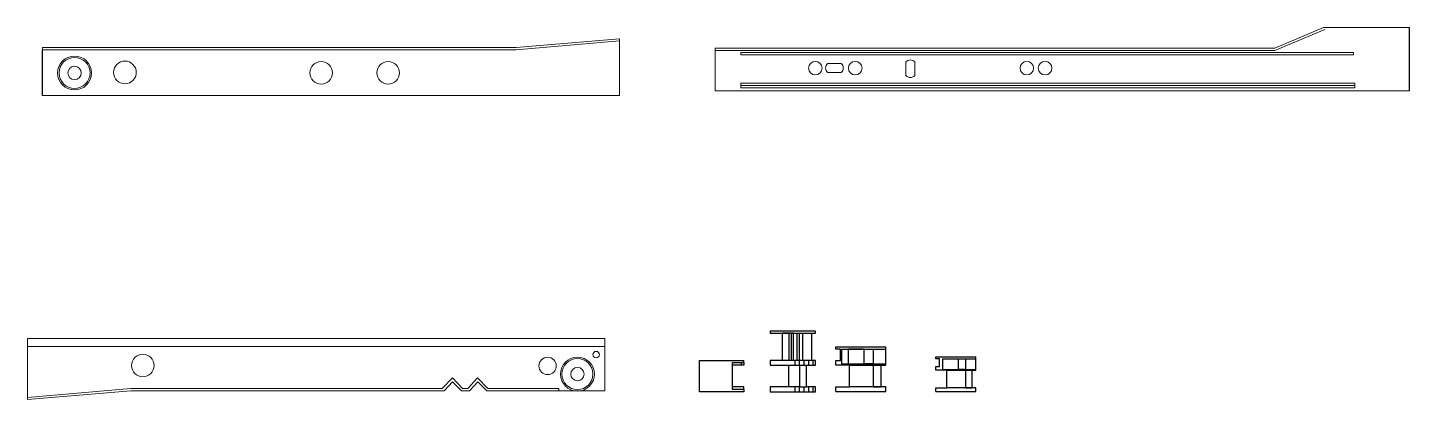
# Model space of a CAD drawing. Header units: inches. Extents: x 68 to 185, y 117 to 146.
# Drawn here: x 124.4 to 185.4, y 126.2 to 142.6 of the extents above; entities that cross this region are included whole.
import ezdxf

# ---------------------------------------------------------------- set-up
doc = ezdxf.new("R2010")
doc.units = ezdxf.units.IN
doc.header["$MEASUREMENT"] = 0

msp = doc.modelspace()

# ---------------------------------------------------------------- linework, layer by layer
for p, q in [((185.445, 139.818), (185.445, 142.618)), ((125.042, 139.618), (125.042, 141.637)), ((160.355, 128.403), (162.302, 128.403)), ((154.073, 127.903), (156.037, 127.903)), ((154.073, 126.513), (154.073, 127.903)), ((158.301, 127.7), (158.301, 127.903)), ((158.501, 127.7), (158.501, 127.903)), ((158.501, 127.7), (158.801, 127.7)), ((158.701, 127.7), (158.701, 127.903)), ((158.901, 127.7), (158.901, 127.903)), ((159.101, 127.7), (159.101, 127.903)), ((164.81, 127.98), (166.28, 127.98)), ((156.037, 126.513), (154.073, 126.513)), ((156.037, 126.613), (156.037, 126.513)), ((158.301, 126.537), (158.301, 126.74)), ((158.501, 126.537), (158.501, 126.74)), ((158.501, 126.74), (158.801, 126.74)), ((158.701, 126.537), (158.701, 126.74)), ((158.901, 126.537), (158.901, 126.74)), ((159.101, 126.537), (159.101, 126.74))]:
    msp.add_line(p, q)
at = {"lineweight": 5}
msp.add_line((124.383, 128.523), (149.884, 128.523), dxfattribs=at)
for points in [[(185.445, 142.618), (181.645, 142.618), (179.505, 141.712), (154.767, 141.712), (154.767, 139.818)], [(154.767, 141.612), (179.505, 141.612), (181.704, 142.536)], [(150.542, 142.118), (150.542, 139.618), (125.042, 139.618)], [(150.542, 142.118), (145.975, 141.737), (125.042, 141.737), (125.042, 141.637)], [(125.042, 141.637), (145.975, 141.637), (150.542, 142.032)], [(182.98, 141.512), (155.908, 141.512), (155.908, 141.412), (182.98, 141.412), (182.98, 141.512)], [(163.19, 140.502), (163.19, 140.502), (163.19, 141.102)], [(163.59, 141.102), (163.59, 141.102), (163.59, 140.502)], [(159.739, 141.029), (159.739, 141.029), (160.339, 141.029)], [(160.339, 140.629), (160.339, 140.629), (159.739, 140.629)], [(183.033, 140.157), (155.908, 140.157), (155.908, 140.058), (183.033, 140.058), (183.033, 140.157)], [(182.336, 140.058), (155.908, 140.058), (155.908, 139.958), (183.033, 139.958), (183.033, 140.058)], [(154.767, 139.818), (185.445, 139.818)], [(124.383, 126.182), (124.383, 128.869), (149.884, 128.869)], [(149.884, 128.869), (149.884, 126.563), (147.863, 126.563)], [(144.718, 126.663), (144.27, 127.129), (143.834, 126.663), (143.603, 126.663), (143.155, 127.129), (142.709, 126.663)], [(142.709, 126.663), (128.95, 126.663), (124.383, 126.268)], [(124.383, 126.182), (128.95, 126.563), (142.789, 126.563)], [(142.789, 126.563), (143.155, 126.956), (143.556, 126.563)], [(143.556, 126.563), (143.906, 126.563)], [(143.834, 126.663), (143.603, 126.663)], [(143.906, 126.563), (144.273, 126.956), (144.673, 126.563)], [(144.673, 126.563), (147.863, 126.563), (147.863, 126.663)], [(147.863, 126.663), (144.718, 126.663)]]:
    msp.add_lwpolyline(points, dxfattribs=at)
for points in [[(157.201, 129.103), (159.201, 129.103), (159.201, 129.203), (157.201, 129.203), (157.201, 129.103)], [(158.025, 129.103), (157.725, 129.103), (157.725, 127.903)], [(158.125, 129.103), (158.025, 129.103), (158.025, 127.903)], [(158.225, 129.103), (158.125, 129.103), (158.125, 127.903)], [(158.225, 127.903), (158.225, 129.103), (158.375, 129.103), (158.375, 127.903)], [(158.375, 129.103), (158.475, 129.103), (158.475, 127.903)], [(158.475, 129.103), (158.625, 129.103), (158.625, 127.903)], [(158.625, 129.103), (159.025, 129.103), (159.025, 127.903)], [(160.105, 126.537), (160.105, 126.74), (160.705, 126.74), (160.705, 127.7), (160.105, 127.7), (160.105, 127.903), (160.305, 127.903), (160.305, 128.403), (160.105, 128.403), (160.105, 128.503), (162.302, 128.503)], [(160.105, 126.537), (162.302, 126.537), (162.302, 126.74), (162.102, 126.74), (162.102, 127.7), (162.302, 127.7), (162.302, 128.503)], [(160.355, 128.403), (160.355, 127.753), (162.302, 127.753)], [(161.747, 128.403), (161.747, 127.753), (161.347, 127.753), (161.347, 128.403), (160.647, 128.403), (160.647, 127.753)], [(156.037, 126.613), (155.537, 126.613), (155.537, 127.813), (156.037, 127.813), (156.037, 127.903)], [(155.917, 127.813), (155.917, 127.7), (155.537, 127.7)], [(156.037, 127.813), (156.037, 127.7), (155.917, 127.7)], [(157.201, 126.74), (157.201, 126.513), (159.201, 126.513), (159.201, 126.74), (158.801, 126.74), (158.801, 127.7), (159.201, 127.7), (159.201, 127.903), (157.201, 127.903), (157.201, 127.7), (158.001, 127.7), (158.001, 126.74), (157.201, 126.74)], [(158.001, 127.7), (158.501, 127.7), (158.501, 126.74), (158.001, 126.74)], [(160.705, 127.7), (162.102, 127.7)], [(161.747, 127.7), (161.747, 126.74), (162.102, 126.74), (160.705, 126.74)], [(164.522, 126.537), (164.522, 126.699), (165.002, 126.699), (165.002, 127.467), (164.522, 127.467), (164.522, 127.63), (164.682, 127.63), (164.682, 127.98), (164.522, 127.98), (164.522, 128.06), (166.28, 128.06)], [(164.522, 126.537), (166.28, 126.537), (166.28, 126.699), (166.12, 126.699), (166.12, 127.467), (166.28, 127.467), (166.28, 128.06)], [(164.81, 127.98), (164.81, 127.51), (166.28, 127.51)], [(165.836, 127.98), (165.836, 127.51), (165.516, 127.51), (165.516, 127.98), (165.516, 127.98), (165.516, 127.98)], [(165.002, 127.467), (166.12, 127.467)], [(165.836, 127.467), (165.836, 126.699), (166.12, 126.699), (165.002, 126.699)], [(156.037, 126.613), (156.037, 126.74), (155.537, 126.74)]]:
    msp.add_lwpolyline(points)
for centre, radius in [((126.456, 140.614), 0.749), ((126.456, 140.614), 0.685), ((128.684, 140.639), 0.5), ((137.356, 140.618), 0.5), ((140.316, 140.618), 0.5), ((159.193, 140.825), 0.3), ((160.956, 140.825), 0.3), ((168.54, 140.825), 0.3), ((169.347, 140.825), 0.3), ((126.456, 140.614), 0.295), ((149.507, 128.161), 0.142), ((129.476, 127.682), 0.5), ((147.364, 127.661), 0.383), ((148.679, 127.299), 0.749), ((148.679, 127.299), 0.685), ((148.679, 127.299), 0.295)]:
    msp.add_circle(centre, radius, dxfattribs=at)
for centre, start, end in [((163.39, 140.918), 42.55454, 137.44546), ((159.922, 140.829), 132.55454, 227.44546), ((160.155, 140.829), 312.55454, 47.44546), ((163.39, 140.685), 222.55454, 317.44546)]:
    msp.add_arc(centre, 0.272, start, end, dxfattribs=at)

doc.saveas('drawing.dxf')
